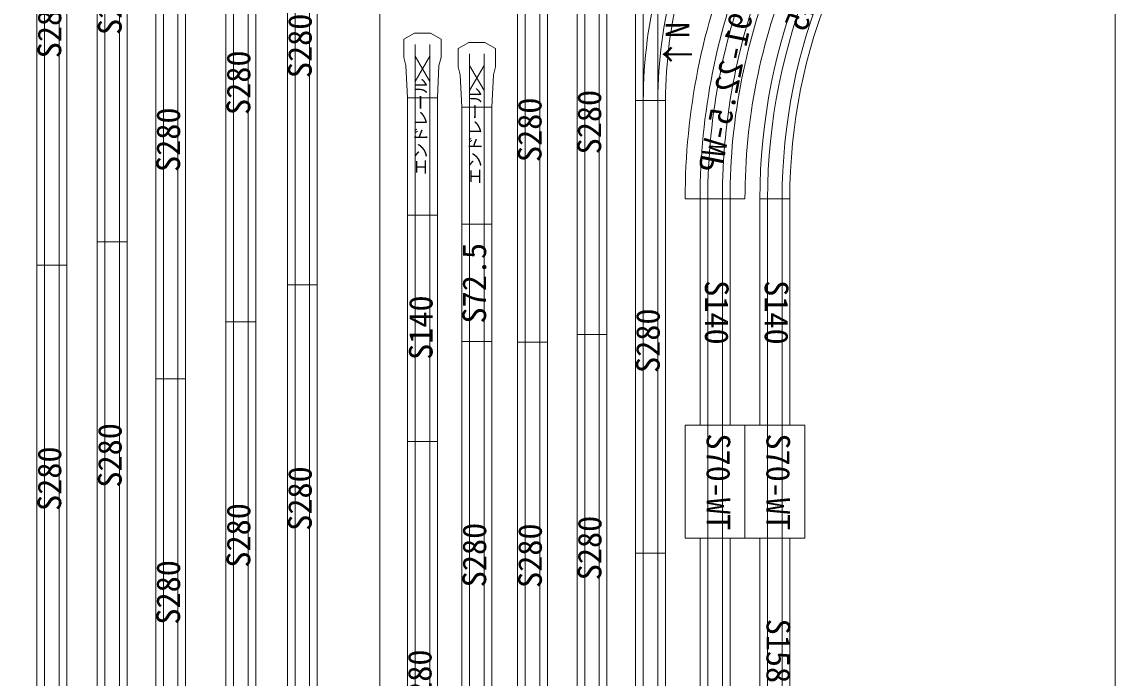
# Model space of a CAD drawing. Units: millimetres, scale not verified. Extents: x -3071 to 7470, y -7531 to 4357.
# Drawn here: x -1293 to -617, y -1926 to -1520 of the extents above; entities that cross this region are included whole.
import ezdxf
from ezdxf.enums import TextEntityAlignment as Align

# ---------------------------------------------------------------- set-up
doc = ezdxf.new("R2010")
doc.units = ezdxf.units.MM
doc.header["$LTSCALE"] = 8
for name, color, linetype, lineweight in [('0-0', 7, 'Continuous', 9), ('0-6', 3, 'Continuous', 9), ('0-7', 4, 'Continuous', 9), ('0-8', 3, 'Continuous', 9), ('0-A', 3, 'Continuous', 9)]:
    doc.layers.add(name, color=color, linetype=linetype, lineweight=lineweight)
doc.styles.add('ＭＳ ゴシック', font='')
doc.styles.get('ＭＳ ゴシック').set_extended_font_data('MS Gothic')

# ---------------------------------------------------------------- blocks, each defined once
blk = doc.blocks.new('N_TOMIX _ S140(1)')
at = {"layer": '0-0'}
for p, q in [((0, 18.5), (0, 0)), ((0, 18.5), (140, 18.5)), ((140, 18.5), (140, 0)), ((0, 0), (140, 0))]:
    blk.add_line(p, q, dxfattribs=at)
at = {"layer": '0-0', "color": 2}
for p, q in [((0, 13.75), (140, 13.75)), ((0, 4.75), (140, 4.75))]:
    blk.add_line(p, q, dxfattribs=at)
at = {"layer": '0-0', "color": 3, "style": 'ＭＳ ゴシック'}
blk.add_text('S140', height=14.66, dxfattribs=at).set_placement((50.419, -1.451), align=Align.BOTTOM_LEFT)
blk = doc.blocks.new('N_TOMIX _ S280(1)')
at = {"layer": '0-0'}
for p, q in [((0, 18.5), (280, 18.5)), ((0, 18.5), (0, 0)), ((280, 18.5), (280, 0)), ((0, 0), (280, 0))]:
    blk.add_line(p, q, dxfattribs=at)
at = {"layer": '0-0', "color": 2}
for p, q in [((0, 13.75), (280, 13.75)), ((0, 4.75), (280, 4.75))]:
    blk.add_line(p, q, dxfattribs=at)
at = {"layer": '0-0', "color": 3, "style": 'ＭＳ ゴシック'}
blk.add_text('S280', height=14.66, dxfattribs=at).set_placement((127.953, -0.977), align=Align.BOTTOM_LEFT)
blk = doc.blocks.new('N_TOMIX _ S158.5(1)')
at = {"layer": '0-0'}
for p, q in [((0, 18.5), (0, 0)), ((0, 18.5), (158.5, 18.5)), ((158.5, 18.5), (158.5, 0)), ((0, 0), (158.5, 0))]:
    blk.add_line(p, q, dxfattribs=at)
at = {"layer": '0-0', "color": 2}
for p, q in [((0, 13.75), (158.5, 13.75)), ((0, 4.75), (158.5, 4.75))]:
    blk.add_line(p, q, dxfattribs=at)
at = {"layer": '0-0', "color": 3, "style": 'ＭＳ ゴシック'}
blk.add_text('S158.5', height=14.66, dxfattribs=at).set_placement((49.769, -0.322), align=Align.BOTTOM_LEFT)
blk = doc.blocks.new('N_TOMIX _ エンドレール')
at = {"layer": '0-0'}
for p, q in [((97.469, 20.75), (108.717, 20.75)), ((112.469, 14.25), (108.717, 20.75)), ((72.469, 18.5), (72.469, 0)), ((112.469, 14.25), (112.469, 4.25)), ((112.469, 4.25), (108.717, -2.25)), ((97.469, -2.25), (108.717, -2.25))]:
    blk.add_line(p, q, dxfattribs=at)
at = {"layer": '0-0', "color": 2}
for p, q in [((72.469, 13.75), (105.469, 13.75)), ((82.675, 13.75), (98.264, 4.75)), ((82.675, 4.75), (98.264, 13.75)), ((72.469, 4.75), (105.469, 4.75))]:
    blk.add_line(p, q, dxfattribs=at)
at = {"layer": '0-0'}
for points in [[(72.469, 18.5), (92.469, 19.5), (97.469, 20.75)], [(72.469, 0), (92.469, -1), (97.469, -2.25)]]:
    blk.add_lwpolyline(points, dxfattribs=at)
at = {"layer": '0-6', "color": 7}
blk.add_line((0, 18.5), (72.469, 18.5), dxfattribs=at)
at = {"layer": '0-6', "color": 2}
for p, q in [((0, 13.75), (72.469, 13.75)), ((72.469, 4.75), (0, 4.75))]:
    blk.add_line(p, q, dxfattribs=at)
at = {"layer": '0-6', "color": 7}
blk.add_lwpolyline([(72.469, 0), (0, 0), (0, 18.5)], dxfattribs=at)
at = {"layer": '0-6', "style": 'ＭＳ ゴシック'}
blk.add_text('エンドレール', height=7.331, dxfattribs=at).set_placement((24.709, 4.385), align=Align.BOTTOM_LEFT)
blk = doc.blocks.new('N_TOMIX _ S280')
at = {"layer": '0-0'}
for p, q in [((0, 18.5), (280, 18.5)), ((0, 18.5), (0, 0)), ((280, 18.5), (280, 0)), ((0, 0), (280, 0))]:
    blk.add_line(p, q, dxfattribs=at)
at = {"layer": '0-0', "color": 2}
for p, q in [((0, 13.75), (280, 13.75)), ((0, 4.75), (280, 4.75))]:
    blk.add_line(p, q, dxfattribs=at)
at = {"layer": '0-0', "color": 3, "style": 'ＭＳ ゴシック'}
blk.add_text('S280', height=14.66, dxfattribs=at).set_placement((111.392, -0.795), align=Align.BOTTOM_LEFT)
blk = doc.blocks.new('N_TOMIX _ S72.5')
at = {"layer": '0-0'}
for p, q in [((0, 18.5), (72.469, 18.5)), ((0, 18.5), (0, 0)), ((72.469, 0), (72.469, 18.5)), ((0, 0), (72.469, 0))]:
    blk.add_line(p, q, dxfattribs=at)
at = {"layer": '0-0', "color": 2}
for p, q in [((0, 13.75), (72.469, 13.75)), ((0, 4.75), (72.469, 4.75))]:
    blk.add_line(p, q, dxfattribs=at)
at = {"layer": '0-0', "color": 3, "style": 'ＭＳ ゴシック'}
blk.add_text('S72.5', height=14.66, dxfattribs=at).set_placement((11.097, -0.941), align=Align.BOTTOM_LEFT)
blk = doc.blocks.new('N_TOMIX _\u3000C391-22.5_WP')
at = {"layer": '0-0'}
for p, q in [((0, -9.25), (0, 27.75)), ((142.55, -37.605), (156.709, -3.421))]:
    blk.add_line(p, q, dxfattribs=at)
at = {"layer": '0-0', "color": 4}
for radius in [409.5, 372.5]:
    blk.add_arc((0, -381.75), radius, 67.5, 90, dxfattribs=at)
at = {"layer": '0-0'}
for radius in [400.25, 381.75]:
    blk.add_arc((0, -381.75), radius, 67.5, 90, dxfattribs=at)
at = {"layer": '0-0', "color": 2}
for radius in [395.5, 386.5]:
    blk.add_arc((0, -381.75), radius, 67.5, 90, dxfattribs=at)
at = {"layer": '0-0', "color": 3, "style": 'ＭＳ ゴシック'}
blk.add_text('C391-22.5-WP', height=14.66, rotation=348.75, dxfattribs=at).set_placement((15.723, 0.85), align=Align.BOTTOM_LEFT)
blk = doc.blocks.new('N_TOMIX _ C354-45')
at = {"layer": '0-0'}
for p, q in [((0, 0), (0, 18.5)), ((243.775, -100.975), (256.857, -87.893))]:
    blk.add_line(p, q, dxfattribs=at)
for radius in [363.25, 344.75]:
    blk.add_arc((0, -344.75), radius, 45, 90, dxfattribs=at)
at = {"layer": '0-0', "color": 2}
for radius in [358.5, 349.5]:
    blk.add_arc((0, -344.75), radius, 45, 90, dxfattribs=at)
at = {"layer": '0-0', "color": 3, "style": 'ＭＳ ゴシック'}
blk.add_text('C354-45', height=14.66, rotation=337.5, dxfattribs=at).set_placement((98.598, -12.705), align=Align.BOTTOM_LEFT)
blk = doc.blocks.new('N_TOMIX _\u3000\u3000S70_WT')
at = {"layer": '0-0', "color": 4}
for p, q in [((0, 27.75), (70, 27.75)), ((0, -9.25), (0, 27.75)), ((70, -9.25), (70, 27.75)), ((0, -9.25), (70, -9.25))]:
    blk.add_line(p, q, dxfattribs=at)
at = {"layer": '0-0', "color": 2}
for p, q in [((0, 13.75), (70, 13.75)), ((0, 4.75), (70, 4.75))]:
    blk.add_line(p, q, dxfattribs=at)
at = {"layer": '0-0', "color": 3, "style": 'ＭＳ ゴシック'}
blk.add_text('S70-WT', height=14.66, dxfattribs=at).set_placement((5.228, -0.395), align=Align.BOTTOM_LEFT)
blk = doc.blocks.new('3人掛け机')
at = {"layer": '0-7', "color": 6}
blk.add_lwpolyline([(0, 0), (1804, 0), (1804, 455), (0, 455)], close=True, dxfattribs=at)
blk = doc.blocks.new('2人掛け机左')
at = {"layer": '0-7', "color": 6}
blk.add_lwpolyline([(0, 0), (1204, 0), (1204, 455), (0, 455)], close=True, dxfattribs=at)
blk = doc.blocks.new('N_TOMIX _ PR280-30')
at = {"layer": '0-0'}
for p, q in [((0, 0), (0, 18.5)), ((0, 18.5), (140, 18.5)), ((140, 0), (140, 18.5)), ((101.784, 0), (140, 0)), ((135.375, -36.274), (144.625, -20.252))]:
    blk.add_line(p, q, dxfattribs=at)
at = {"layer": '0-0', "color": 2}
for p, q in [((0, 13.75), (140, 13.75)), ((0, 4.75), (140, 4.75))]:
    blk.add_line(p, q, dxfattribs=at)
for radius in [284.5, 275.5]:
    blk.add_arc((0, -270.75), radius, 60, 90, dxfattribs=at)
at = {"layer": '0-0'}
for radius, end in [(270.75, 90), (289.25, 69.39706)]:
    blk.add_arc((0, -270.75), radius, 60, end, dxfattribs=at)

msp = doc.modelspace()

# ---------------------------------------------------------------- block references
at = {"layer": '0-7'}
for name, p, rotation in [('2人掛け机左', (-1526.519, -917.074), 270), ('3人掛け机', (-616.519, -3271.074), 90)]:
    msp.add_blockref(name, p, dxfattribs=dict(at, rotation=rotation))
at = {"layer": '0-8', "yscale": -1}
for name, p, rotation in [('N_TOMIX _ C354-45', (-716.815, -1385.769), 225), ('N_TOMIX _\u3000C391-22.5_WP', (-825.731, -1483.454), 247.5)]:
    msp.add_blockref(name, p, dxfattribs=dict(at, rotation=rotation))
at = {"layer": '0-8', "rotation": 270}
for name, p in [('N_TOMIX _ S140(1)', (-873.29, -1629.544)), ('N_TOMIX _ S140(1)', (-836.29, -1629.544)), ('N_TOMIX _\u3000\u3000S70_WT', (-873.29, -1769.544)), ('N_TOMIX _\u3000\u3000S70_WT', (-836.29, -1769.544)), ('N_TOMIX _ S280(1)', (-873.29, -1839.544)), ('N_TOMIX _ S158.5(1)', (-836.29, -1839.544))]:
    msp.add_blockref(name, p, dxfattribs=at)
at = {"layer": '0-A', "rotation": 90}
for name, p in [('N_TOMIX _ S280(1)', (-1227.74, -1656.217)), ('N_TOMIX _ S280(1)', (-1265.119, -1670.649)), ('N_TOMIX _ S280(1)', (-1110.143, -1682.923)), ('N_TOMIX _ S280(1)', (-1148.142, -1705.704)), ('N_TOMIX _ PR280-30', (-894.677, -1568.729)), ('N_TOMIX _ S280', (-930.909, -1713.52)), ('N_TOMIX _ S280', (-967.802, -1718.271)), ('N_TOMIX _ S280(1)', (-1191.582, -1740.957)), ('N_TOMIX _ エンドレール', (-1035.849, -1639.677)), ('N_TOMIX _ エンドレール', (-1002.213, -1645.389)), ('N_TOMIX _ S280', (-894.677, -1848.729)), ('N_TOMIX _ S140(1)', (-1035.849, -1779.677)), ('N_TOMIX _ S72.5', (-1002.213, -1717.858)), ('N_TOMIX _ S280(1)', (-1227.74, -1936.217)), ('N_TOMIX _ S280(1)', (-1265.119, -1950.649)), ('N_TOMIX _ S280(1)', (-1110.143, -1962.923)), ('N_TOMIX _ S280(1)', (-1148.142, -1985.704)), ('N_TOMIX _ S280(1)', (-1002.213, -1997.858)), ('N_TOMIX _ S280(1)', (-930.909, -1993.52)), ('N_TOMIX _ S280(1)', (-967.802, -1998.271)), ('N_TOMIX _ S280(1)', (-1191.582, -2020.957)), ('N_TOMIX _ S280', (-1035.849, -2059.677)), ('N_TOMIX _ S280', (-894.677, -2128.729))]:
    msp.add_blockref(name, p, dxfattribs=at)

# ---------------------------------------------------------------- texts
at = {"layer": '0-A', "style": 'ＭＳ ゴシック'}
msp.add_text('↑N', height=14.66, rotation=90, dxfattribs=at).set_placement((-875.481, -1550.189), align=Align.BOTTOM_LEFT)

doc.saveas('drawing.dxf')
